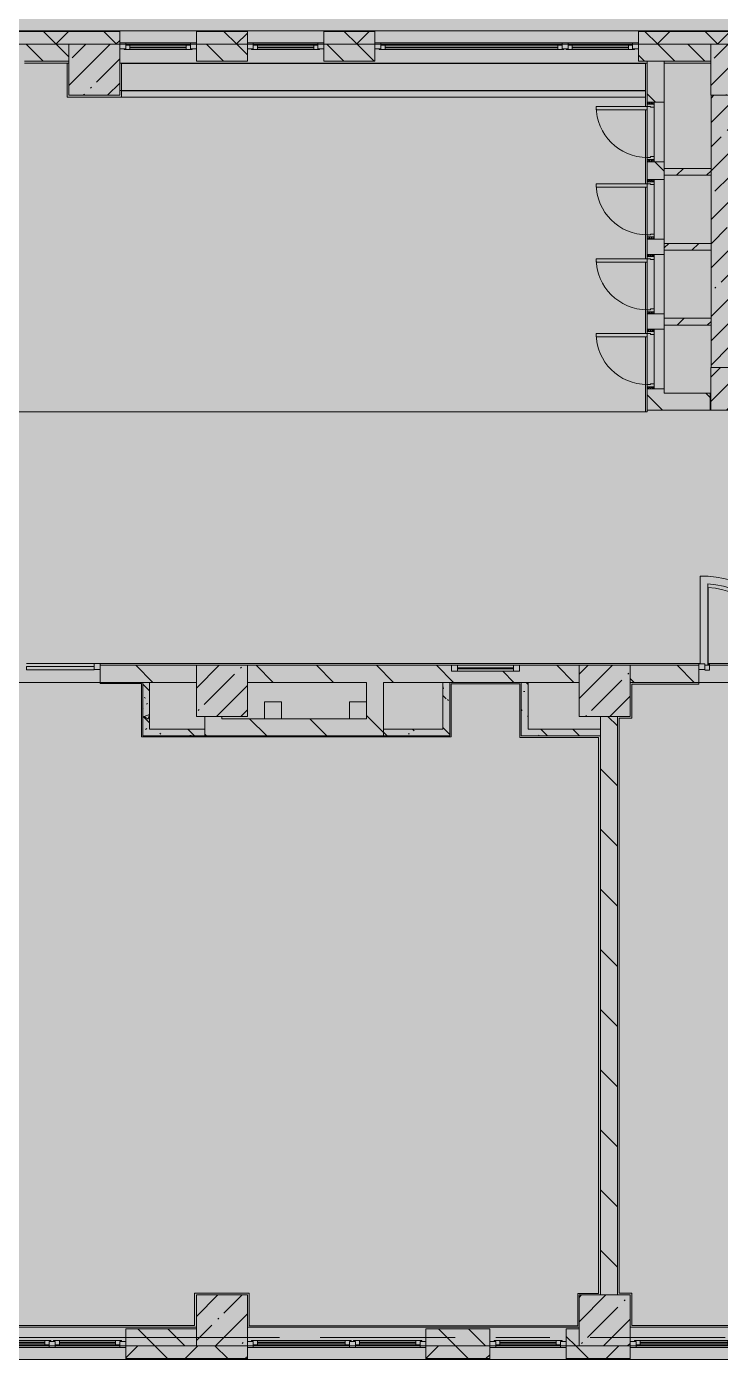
# Model space of a CAD drawing. Header units: millimetres. Extents: x -5507 to 191320, y -8553 to 29000.
# Drawn here: x 68005 to 76161, y -258 to 15407 of the extents above; entities that cross this region are included whole.
import ezdxf

# ---------------------------------------------------------------- set-up
doc = ezdxf.new("R2010")
doc.units = ezdxf.units.MM
doc.linetypes.add('Осевая', pattern=[3175, 635, -476.25, 1587.5, -476.25])
for name, color, linetype, lineweight in [('A-DETL-2', 7, 'Continuous', 5), ('A-WALL-4', 7, 'Continuous', 5), ('I-WALL-2', 7, 'Continuous', 5), ('S-COLS-2', 7, 'Continuous', 5), ('Оси', 7, 'Continuous', 9), ('Оси-2', 7, 'Осевая', 9)]:
    doc.layers.add(name, color=color, linetype=linetype, lineweight=lineweight)
doc.layers.add('A-DETL-GENF-4', color=7, linetype='Continuous', lineweight=9, true_color=0xc0c0c0, transparency=0.4)
for name, color, linetype, lineweight, true_color in [('A-DETL-GENF-5', 7, 'Continuous', 5, 0xb7b7b7), ('A-DOOR-1', 7, 'Continuous', 5, 0xaaaaaa), ('A-DOOR-2', 7, 'Continuous', 5, 0xe2e2e2), ('A-DOOR-3', 7, 'Continuous', 5, 0xb7b7b7), ('A-DOOR-FRAM-1', 7, 'Continuous', 5, 0xe2e2e2), ('A-DOOR-FRAM-2', 7, 'Continuous', 5, 0xaaaaaa), ('A-DOOR-FRAM-3', 7, 'Continuous', 5, 0xb7b7b7), ('A-FLOR-1', 7, 'Continuous', 5, 0xb7b7b7), ('A-GLAZ-3', 7, 'Continuous', 5, 0x737373), ('A-GLAZ-CURT-2', 7, 'Continuous', 5, 0x737373), ('A-GLAZ-CWMG-3', 7, 'Continuous', 5, 0x737373), ('A-WALL-5', 7, 'Continuous', 5, 0x737373), ('A-WALL-6', 7, 'Continuous', 9, 0x737373), ('A-WALL-7', 7, 'Continuous', 5, 0xa1a1a1), ('I-WALL-3', 7, 'Continuous', 5, 0x737373), ('I-WALL-4', 7, 'Continuous', 5, 0x787878), ('S-COLS-1', 7, 'Continuous', 5, 0x737373)]:
    doc.layers.add(name, color=color, linetype=linetype, lineweight=lineweight, true_color=true_color)
pattern_1 = [(135, (62339.98, 0), (-176.7767, -176.7767), [])]
pattern_2 = [(135, (62340, 0), (-353.553, -353.553), [])]
pattern_3 = [(45, (62340, 0), (-353.5534, 353.5534), []), (135, (62340, 0), (-353.5534, -353.5534), [])]
pattern_4 = [(45, (62340, 0), (-285.123, 285.123), []), (45, (62625.1, 0), (-285.123, 285.123), [504.031, -100.806, 16.764, -84.042])]
pattern_5 = [(135, (62340, 0), (-377.17, -377.17), [533.4, -88.9, 17.78, -88.9]), (135, (62340, 376.94), (-377.17, -377.17), []), (50, (62340, 0), (637.645, -55.787), [66.675, -733.425]), (355, (62340, 0), (-123.35, 668.7), [53.34, -586.74]), (100.451, (62393.1, -4.65), (514.3, 612.908), [56.665, -623.315]), (46.184, (62340, 177.8), (948.776, -147.15), [100.01, -1100.14]), (96.636, (62419, 165.5), (830.91, 865.997), [85, -934.97]), (351.184, (62340, 177.8), (830.92, 865.99), [80.01, -880.11]), (21, (62428.9, 133.35), (530.65, -357.928), [66.675, -733.425]), (326, (62428.9, 133.35), (216.308, 644.658), [53.34, -586.74]), (71.451, (62473.1, 103.5), (746.96, 286.724), [56.665, -623.315]), (37.5, (62339.98, 0), (10.8105, 295.9426), [16.764, -562.864, 16.764, -578.866, -588.962]), (37.5, (62339.98, 0), (10.8105, 295.9426), [-1175.258, 16.764, -572.198]), (7.5, (62339.98, 0), (233.869, 350.632), [16.764, -322.834, 16.764, -549.529, -224.472]), (7.5, (62339.98, 0), (233.869, 350.632), [-905.891, 16.764, -207.708]), (327.5, (62141.73, 0), (474.568, -20.0513), [16.764, -205.486, 16.764, -676.656, -920.115]), (327.5, (62141.73, 0), (474.568, -20.0513), [-915.67, 16.764, -903.351]), (317.5, (62052.83, 0), (518.452, 88.993), [16.764, -272.161, 16.764, -443.738, -653.415]), (317.5, (62052.83, 0), (518.452, 88.993), [-749.427, 16.764, -636.65])]
pattern_6 = [(45, (62339.98, 0), (-176.7767, 176.7767), [])]

# ---------------------------------------------------------------- blocks, each defined once
blk = doc.blocks.new('BSC_Колонна _Прямоугольная - 600х600-V40-3_5_1_птичка')
at = {"layer": 'S-COLS-2'}
h = blk.add_hatch(dxfattribs=at)
h.set_pattern_fill('FP_58', color=256, style=0, pattern_type=2)
h.set_pattern_definition([(45, (-14010, -14900), (-285.123, 285.123), []), (45, (-13724.88, -14900), (-285.123, 285.123), [504.031, -100.806, 16.764, -84.042])])
h.paths.add_polyline_path([(300, -300), (300, 300), (-300, 300), (-300, -300), (-24, -300)])
at = {"layer": 'S-COLS-1'}
for p, q in [((300, 300), (-300, 300)), ((-300, 300), (-300, -300)), ((300, -300), (300, 300)), ((-300, -300), (300, -300))]:
    blk.add_line(p, q, dxfattribs=at)
blk = doc.blocks.new('120_Окно_СКБ_2Ст - 120_Окно_СКБ_2Ст 3100х2500 _мал_ створка слева-2_-22446420-3_5_1_птичка')
at = {"layer": 'A-GLAZ-3'}
for p, q in [((-1550, -127), (-1550, -57)), ((-1550, -57), (-1480, -57)), ((1550, -57), (-1550, -57)), ((-1480, -127), (-1550, -127)), ((-1550, -127), (-1500, -127)), ((-1480, -127), (-1500, -127)), ((-1500, -127), (-1500, -137)), ((-1500, -137), (-700, -137)), ((-700, -137), (-1500, -137)), ((-1480, -57), (-1480, -127)), ((-720, -87), (-1480, -87)), ((-1480, -87), (-1480, -127)), ((-1430, -137), (-1430, -87)), ((-1430, -107), (-770, -107)), ((-770, -117), (-1430, -117)), ((-770, -137), (-770, -87)), ((-720, -127), (-720, -57)), ((-720, -57), (-650, -57)), ((-720, -127), (-720, -87)), ((-650, -127), (-720, -127)), ((-700, -127), (-720, -127)), ((-700, -127), (-670, -127)), ((-700, -137), (-700, -127)), ((-650, -127), (-670, -127)), ((-670, -127), (-670, -137)), ((-670, -137), (1500, -137)), ((1500, -137), (-670, -137)), ((-650, -57), (-650, -127)), ((1480, -87), (-650, -87)), ((-650, -87), (-650, -127)), ((-600, -137), (-600, -87)), ((-600, -107), (1430, -107)), ((1430, -117), (-600, -117)), ((1430, -137), (1430, -87)), ((1480, -127), (1480, -57)), ((1480, -57), (1550, -57)), ((1480, -127), (1480, -87)), ((1550, -127), (1480, -127)), ((1500, -127), (1480, -127)), ((1500, -127), (1550, -127)), ((1500, -137), (1500, -127)), ((1550, -57), (1550, -127))]:
    blk.add_line(p, q, dxfattribs=at)
blk = doc.blocks.new('120_Окно_СКБ_2Ст - 120_Окно_СКБ_2Ст 2100х2500 _мал створка СЛЕВА_-22446485-3_5_1_птичка')
at = {"layer": 'A-GLAZ-3'}
for p, q in [((-1050, -127), (-1050, -57)), ((-1050, -57), (-980, -57)), ((1050, -57), (-1050, -57)), ((-980, -127), (-1050, -127)), ((-1050, -127), (-1000, -127)), ((-980, -127), (-1000, -127)), ((-1000, -127), (-1000, -137)), ((-1000, -137), (-200, -137)), ((-200, -137), (-1000, -137)), ((-980, -57), (-980, -127)), ((-220, -87), (-980, -87)), ((-980, -87), (-980, -127)), ((-930, -137), (-930, -87)), ((-930, -107), (-270, -107)), ((-270, -117), (-930, -117)), ((-270, -137), (-270, -87)), ((-220, -127), (-220, -57)), ((-220, -57), (-150, -57)), ((-220, -127), (-220, -87)), ((-150, -127), (-220, -127)), ((-200, -127), (-220, -127)), ((-200, -127), (-170, -127)), ((-200, -137), (-200, -127)), ((-150, -127), (-170, -127)), ((-170, -127), (-170, -137)), ((-170, -137), (1000, -137)), ((1000, -137), (-170, -137)), ((-150, -57), (-150, -127)), ((980, -87), (-150, -87)), ((-150, -87), (-150, -127)), ((-100, -137), (-100, -87)), ((-100, -107), (930, -107)), ((930, -117), (-100, -117)), ((930, -137), (930, -87)), ((980, -127), (980, -57)), ((980, -57), (1050, -57)), ((980, -127), (980, -87)), ((1050, -127), (980, -127)), ((1000, -127), (980, -127)), ((1000, -127), (1050, -127)), ((1000, -137), (1000, -127)), ((1050, -57), (1050, -127))]:
    blk.add_line(p, q, dxfattribs=at)
blk = doc.blocks.new('120_Окно_СКБ_1Ст - 120_Окно_СКБ_1Ст 900х2500_h_-22445987-3_5_1_птичка')
at = {"layer": 'A-GLAZ-3'}
for p, q in [((-450, -127), (-450, -57)), ((-450, -57), (-380, -57)), ((450, -57), (-450, -57)), ((-380, -127), (-450, -127)), ((-450, -127), (-400, -127)), ((-380, -127), (-400, -127)), ((-400, -127), (-400, -137)), ((-400, -137), (400, -137)), ((400, -137), (-400, -137)), ((-380, -57), (-380, -127)), ((380, -87), (-380, -87)), ((-380, -87), (-380, -127)), ((-330, -137), (-330, -87)), ((-330, -107), (330, -107)), ((330, -117), (-330, -117)), ((330, -137), (330, -87)), ((380, -127), (380, -57)), ((380, -57), (450, -57)), ((380, -127), (380, -87)), ((450, -127), (380, -127)), ((400, -127), (380, -127)), ((400, -127), (450, -127)), ((400, -137), (400, -127)), ((450, -57), (450, -127))]:
    blk.add_line(p, q, dxfattribs=at)
blk = doc.blocks.new('120_Окно_СКБ_2Ст - 120_Окно_СКБ_2Ст 2100х2500 _мал створка СЛЕВА_-V45-3_5_1_птичка')
at = {"layer": 'A-GLAZ-3'}
for p, q in [((-1050, -127), (-1050, -57)), ((-1050, -57), (-980, -57)), ((1050, -57), (-1050, -57)), ((-980, -127), (-1050, -127)), ((-1050, -127), (-1000, -127)), ((-980, -127), (-1000, -127)), ((-1000, -127), (-1000, -137)), ((-1000, -137), (-200, -137)), ((-200, -137), (-1000, -137)), ((-980, -57), (-980, -127)), ((-220, -87), (-980, -87)), ((-980, -87), (-980, -127)), ((-930, -137), (-930, -87)), ((-930, -107), (-270, -107)), ((-270, -117), (-930, -117)), ((-270, -137), (-270, -87)), ((-220, -127), (-220, -57)), ((-220, -57), (-150, -57)), ((-220, -127), (-220, -87)), ((-150, -127), (-220, -127)), ((-200, -127), (-220, -127)), ((-200, -127), (-170, -127)), ((-200, -137), (-200, -127)), ((-150, -127), (-170, -127)), ((-170, -127), (-170, -137)), ((-170, -137), (1000, -137)), ((1000, -137), (-170, -137)), ((-150, -57), (-150, -127)), ((980, -87), (-150, -87)), ((-150, -87), (-150, -127)), ((-100, -137), (-100, -87)), ((-100, -107), (930, -107)), ((930, -117), (-100, -117)), ((930, -137), (930, -87)), ((980, -127), (980, -57)), ((980, -57), (1050, -57)), ((980, -127), (980, -87)), ((1050, -127), (980, -127)), ((1000, -127), (980, -127)), ((1000, -127), (1050, -127)), ((1000, -137), (1000, -127)), ((1050, -57), (1050, -127))]:
    blk.add_line(p, q, dxfattribs=at)
blk = doc.blocks.new('120_Окно_СКБ_2Ст - 120_Окно_СКБ_2Ст 3100х2500 _мал_створка слева_ 2-V88-3_5_1_птичка')
at = {"layer": 'A-GLAZ-3'}
for p, q in [((-1550, -127), (-1550, -57)), ((-1550, -57), (-1480, -57)), ((1550, -57), (-1550, -57)), ((-1480, -127), (-1550, -127)), ((-1550, -127), (-1500, -127)), ((-1480, -127), (-1500, -127)), ((-1500, -127), (-1500, -137)), ((-1500, -137), (670, -137)), ((670, -137), (-1500, -137)), ((-1480, -57), (-1480, -127)), ((650, -87), (-1480, -87)), ((-1480, -87), (-1480, -127)), ((-1430, -137), (-1430, -87)), ((-1430, -107), (600, -107)), ((600, -117), (-1430, -117)), ((600, -137), (600, -87)), ((650, -127), (650, -57)), ((650, -57), (720, -57)), ((650, -127), (650, -87)), ((720, -127), (650, -127)), ((670, -127), (650, -127)), ((670, -127), (700, -127)), ((670, -137), (670, -127)), ((720, -127), (700, -127)), ((700, -127), (700, -137)), ((700, -137), (1500, -137)), ((1500, -137), (700, -137)), ((720, -57), (720, -127)), ((1480, -87), (720, -87)), ((720, -87), (720, -127)), ((770, -137), (770, -87)), ((770, -107), (1430, -107)), ((1430, -117), (770, -117)), ((1430, -137), (1430, -87)), ((1480, -127), (1480, -57)), ((1480, -57), (1550, -57)), ((1480, -127), (1480, -87)), ((1550, -127), (1480, -127)), ((1500, -127), (1480, -127)), ((1500, -127), (1550, -127)), ((1500, -137), (1500, -127)), ((1550, -57), (1550, -127))]:
    blk.add_line(p, q, dxfattribs=at)
blk = doc.blocks.new('BSC_Колонна _Прямоугольная - 500х500-V115-3_5_1_птичка')
at = {"layer": 'S-COLS-2'}
h = blk.add_hatch(dxfattribs=at)
h.set_pattern_fill('FP_124', color=256, style=0, pattern_type=2)
h.set_pattern_definition([(45, (-13960, -11150), (-285.123, 285.123), []), (45, (-13674.88, -11150), (-285.123, 285.123), [504.031, -100.806, 16.764, -84.042])])
h.paths.add_polyline_path([(250, -250), (250, 250), (-250, 250), (-250, -250), (26, -250)])
at = {"layer": 'S-COLS-1'}
for p, q in [((250, 250), (-250, 250)), ((-250, 250), (-250, -250)), ((250, -250), (250, 250)), ((-250, -250), (250, -250))]:
    blk.add_line(p, q, dxfattribs=at)
blk = doc.blocks.new('BSC_Колонна _Прямоугольная - 600х600-V120-3_5_1_птичка')
at = {"layer": 'S-COLS-2'}
h = blk.add_hatch(dxfattribs=at)
h.set_pattern_fill('FP_129', color=256, style=0, pattern_type=2)
h.set_pattern_definition([(45, (-7960, -7600), (-285.123, 285.123), []), (45, (-7674.88, -7600), (-285.123, 285.123), [504.031, -100.806, 16.764, -84.042])])
h.paths.add_polyline_path([(300, -300), (300, 300), (-300, 300), (-300, -300)])
at = {"layer": 'S-COLS-1'}
for p, q in [((300, 300), (-300, 300)), ((-300, 300), (-300, -300)), ((300, -300), (300, 300)), ((-300, -300), (300, -300))]:
    blk.add_line(p, q, dxfattribs=at)
blk = doc.blocks.new('110_Дверь_СКБ_1Ст - д-18 700x2100h_Технический шкаф ЭОМ и СС-V121-3_5_1_птичка')
at = {"layer": 'A-DOOR-1'}
h = blk.add_hatch(dxfattribs=at)
h.set_pattern_fill('FP_108', color=256, style=0, pattern_type=2)
h.set_pattern_definition([(135, (1951.41, 164.685), (-14.14214, -14.14214), []), (225, (1951.41, 164.685), (14.14214, -14.14214), [])])
h.paths.add_polyline_path([(337.5, 20), (362.5, 20), (362.5, 100), (337.5, 100)])
at = {"layer": 'A-DOOR-2'}
h = blk.add_hatch(color=256, dxfattribs=at)
h.paths.add_polyline_path([(-312.5, 100), (-312.5, 20), (-277.5, 20), (-277.5, 60), (-287.5, 60), (-287.5, 100)])
h.paths.add_polyline_path([(302.5, 60), (302.5, 20), (337.5, 20), (337.5, 100), (312.5, 100), (312.5, 60)])
at = {"layer": 'A-DOOR-FRAM-1'}
blk.add_hatch(color=256, dxfattribs=at).paths.add_polyline_path([(272.5, 700), (272.5, 100), (312.5, 100), (312.5, 700)])
at = {"layer": 'A-DOOR-FRAM-2'}
h = blk.add_hatch(dxfattribs=at)
h.set_pattern_fill('FP_109', color=256, style=0, pattern_type=2)
h.set_pattern_definition([(45, (-171.384, 164.685), (-14.1421, 14.1421), []), (135, (-171.384, 164.685), (-14.1421, -14.1421), [])])
h.paths.add_polyline_path([(-337.5, 20), (-312.5, 20), (-312.5, 100), (-337.5, 100)])
at = {"layer": 'A-DOOR-3'}
for p, q in [((312.5, 700), (272.5, 700)), ((272.5, 700), (272.5, 100)), ((312.5, 100), (312.5, 700)), ((272.5, 100), (312.5, 100))]:
    blk.add_line(p, q, dxfattribs=at)
blk.add_arc((312.5, 100), 600, 90, 180, dxfattribs=at)
at = {"layer": 'A-DOOR-FRAM-3'}
for p, q in [((-312.5, 100), (-337.5, 100)), ((-337.5, 100), (-337.5, 20)), ((-337.5, 20), (-312.5, 20)), ((-287.5, 100), (-312.5, 100)), ((-312.5, 100), (-312.5, 20)), ((-312.5, 20), (-312.5, 100)), ((-312.5, 20), (-277.5, 20)), ((-287.5, 60), (-287.5, 100)), ((-287.5, 100), (272.5, 100)), ((-277.5, 60), (-287.5, 60)), ((-277.5, 20), (-277.5, 60)), ((302.5, 20), (-277.5, 20)), ((312.5, 60), (302.5, 60)), ((302.5, 60), (302.5, 20)), ((302.5, 20), (337.5, 20)), ((312.5, 100), (312.5, 60)), ((337.5, 100), (312.5, 100)), ((337.5, 20), (337.5, 100)), ((362.5, 100), (337.5, 100)), ((337.5, 100), (337.5, 20)), ((337.5, 20), (362.5, 20)), ((362.5, 20), (362.5, 100))]:
    blk.add_line(p, q, dxfattribs=at)
blk = doc.blocks.new('120_Окно_СКБ_1Ст - 120_Окно_СКБ_1Ст 900х2500_h_-20664874-3_5_1_птичка')
at = {"layer": 'A-GLAZ-3'}
for p, q in [((-450, -127), (-450, -57)), ((-450, -57), (-380, -57)), ((450, -57), (-450, -57)), ((-380, -127), (-450, -127)), ((-450, -127), (-400, -127)), ((-380, -127), (-400, -127)), ((-400, -127), (-400, -137)), ((-400, -137), (400, -137)), ((400, -137), (-400, -137)), ((-380, -57), (-380, -127)), ((380, -87), (-380, -87)), ((-380, -87), (-380, -127)), ((-330, -137), (-330, -87)), ((-330, -107), (330, -107)), ((330, -117), (-330, -117)), ((330, -137), (330, -87)), ((380, -127), (380, -57)), ((380, -57), (450, -57)), ((380, -127), (380, -87)), ((450, -127), (380, -127)), ((400, -127), (380, -127)), ((400, -127), (450, -127)), ((400, -137), (400, -127)), ((450, -57), (450, -127))]:
    blk.add_line(p, q, dxfattribs=at)
blk = doc.blocks.new('120_Окно_СКБ_1Ст - 120_Окно_СКБ_1Ст_900х2500_h_-20705657-3_5_1_птичка')
at = {"layer": 'A-GLAZ-3'}
for p, q in [((-450, -127), (-450, -57)), ((-450, -57), (-380, -57)), ((450, -57), (-450, -57)), ((-380, -127), (-450, -127)), ((-450, -127), (-400, -127)), ((-380, -127), (-400, -127)), ((-400, -127), (-400, -137)), ((-400, -137), (400, -137)), ((400, -137), (-400, -137)), ((-380, -57), (-380, -127)), ((380, -87), (-380, -87)), ((-380, -87), (-380, -127)), ((-330, -137), (-330, -87)), ((-330, -107), (330, -107)), ((330, -117), (-330, -117)), ((330, -137), (330, -87)), ((380, -127), (380, -57)), ((380, -57), (450, -57)), ((380, -127), (380, -87)), ((450, -127), (380, -127)), ((400, -127), (380, -127)), ((400, -127), (450, -127)), ((400, -137), (400, -127)), ((450, -57), (450, -127))]:
    blk.add_line(p, q, dxfattribs=at)
blk = doc.blocks.new('BSC_Колонна _Прямоугольная - 600х600-20441433-3_5_1_птичка')
at = {"layer": 'S-COLS-2'}
h = blk.add_hatch(dxfattribs=at)
h.set_pattern_fill('FP_137', color=256, style=0, pattern_type=2)
h.set_pattern_definition([(45, (-12460, -7600), (-285.123, 285.123), []), (45, (-12174.88, -7600), (-285.123, 285.123), [504.031, -100.806, 16.764, -84.042])])
h.paths.add_polyline_path([(300, -300), (300, 300), (-300, 300), (-300, -300)])
at = {"layer": 'S-COLS-1'}
for p, q in [((300, 300), (-300, 300)), ((-300, 300), (-300, -300)), ((300, -300), (300, 300)), ((-300, -300), (300, -300))]:
    blk.add_line(p, q, dxfattribs=at)
blk = doc.blocks.new('Прямоугольный импост - 50 x 70 мм-V156-3_5_1_птичка')
at = {"layer": 'A-GLAZ-CWMG-3'}
for p, q in [((-70, 35), (0, 35)), ((-70, -35), (-70, 35)), ((0, 35), (0, -35)), ((0, -35), (-70, -35))]:
    blk.add_line(p, q, dxfattribs=at)
blk = doc.blocks.new('Системная панель - Стекло - 40мм-V158-3_5_1_птичка')
at = {"layer": 'A-GLAZ-CURT-2'}
for p, q in [((397.5, 0), (-397.5, 0)), ((-397.5, 0), (-397.5, -40)), ((397.5, -40), (397.5, 0)), ((-397.5, -40), (397.5, -40))]:
    blk.add_line(p, q, dxfattribs=at)
blk = doc.blocks.new('Прямоугольный импост - 50 x 70 мм-31720914-3_5_1_птичка')
at = {"layer": 'A-GLAZ-CWMG-3'}
blk.add_line((32940, 7920), (32145, 7920), dxfattribs=at)
blk = doc.blocks.new('Дверь_Витражная_остекление_ - ДВН_ДАО_Главный вход_1200 в свету Д-22 _п_-31928779-3_5_1_птичка')
at = {"layer": 'A-DOOR-2'}
for points in [[(-615, 30), (-610, 30), (-615, 930)], [(610, 384), (650, 388), (650, 430), (610, 430), (610, 388)]]:
    blk.add_hatch(color=256, dxfattribs=at).paths.add_polyline_path(points)
at = {"layer": 'A-DETL-GENF-5'}
for p, q in [((-610, 30), (-610, 930)), ((650, 430), (610, 430)), ((610, 430), (610, 384)), ((650, 387), (650, 430)), ((-595, 30), (-615, 30)), ((-595, -40), (-595, 30)), ((595, -40), (595, 16)), ((-650, -40), (-595, -40)), ((650, -40), (595, -40))]:
    blk.add_line(p, q, dxfattribs=at)
at = {"layer": 'A-DOOR-3'}
blk.add_line((650, 430), (650, 387), dxfattribs=at)
for centre, radius, start, end in [((-650, 30), 900, 360, 87.7416), ((650, 30), 400, 90, 140.1159), ((650, 30), 400, 158.7261, 180)]:
    blk.add_arc(centre, radius, start, end, dxfattribs=at)
blk = doc.blocks.new('Прямоугольный импост - 50 x 70 мм-31701779-3_5_1_птичка')
at = {"layer": 'A-GLAZ-CWMG-3'}
for p, q in [((0, 35), (-70, 35)), ((-70, 35), (-70, -35)), ((0, -35), (0, 35)), ((-70, -35), (0, -35))]:
    blk.add_line(p, q, dxfattribs=at)
blk = doc.blocks.new('120_Окно_СКБ_1Ст - 120_Окно_СКБ_1Ст 400х800 EI30-24230873-3_5_1_птичка')
at = {"layer": 'A-GLAZ-3'}
for p, q in [((-400, 30), (-400, 100)), ((-400, 100), (-330, 100)), ((400, 100), (-400, 100)), ((-330, 30), (-400, 30)), ((-400, 30), (400, 30)), ((-330, 100), (-330, 30)), ((330, 70), (-330, 70)), ((330, 60), (-330, 60)), ((330, 30), (330, 100)), ((330, 100), (400, 100)), ((400, 30), (330, 30)), ((400, 100), (400, 30))]:
    blk.add_line(p, q, dxfattribs=at)
blk = doc.blocks.new('Зашивка приборов отопления34 - Зашивка приборов отопления-33324488-3_5_1_птичка')
at = {"layer": 'A-WALL-5'}
for p, q in [((34188, 26888), (34188, 26567)), ((40348, 26888), (34188, 26888)), ((40348, 26567), (40348, 26888)), ((34188, 26567), (40348, 26567)), ((40348, 26567), (34188, 26567)), ((34188, 26567), (34188, 26492)), ((34188, 26492), (40348, 26492)), ((40348, 26492), (40348, 26567))]:
    blk.add_line(p, q, dxfattribs=at)

msp = doc.modelspace()

# ---------------------------------------------------------------- hatches: boundary and pattern name
at = {"layer": 'A-DETL-GENF-4'}
for points in [[(61411.3, 14774.9), (62072, 14774.9), (62072, 15358), (101100, 15358), (101100, 23888.3), (96268.1, 23888.3), (96268.1, 27398.1), (59930.9, 27398.1), (59930.9, 14774.9), (60945.3, 14774.9)], [(98698.7, -258), (100650, -258), (100650, 15358), (62072, 15358), (62072, -258), (97766.6, -258)]]:
    msp.add_hatch(color=256, dxfattribs=at).paths.add_polyline_path(points)
at = {"layer": 'A-WALL-4'}
h = msp.add_hatch(dxfattribs=at)
h.set_pattern_fill('FP_66', color=256, style=0, pattern_type=2)
h.set_pattern_definition(pattern_3)
h.paths.add_polyline_path([(91241.3, 15200), (94450, 15200), (94450, 15350), (92357, 15349), (92357, 15288), (92350, 15285), (91577, 15288), (91577, 15350), (87950.2, 15349), (87950.2, 15288), (87943.2, 15285), (86770.2, 15288), (86770.2, 15350), (82130, 15349), (82130, 15288), (82123, 15285), (81350, 15288), (81350, 15350), (77123, 15349), (77123, 15288), (77116, 15285), (76943, 15288), (76942.8, 15350), (75200, 15350), (75200, 15200), (89376.9, 15200)])
h.paths.add_polyline_path([(100650, 15200), (100650, 15350), (100150, 15350), (100150, 15200), (100563.1, 15200)])
h.paths.add_polyline_path([(97000, 15200), (97750, 15200), (97750, 15350), (97000, 15350)])
h.paths.add_polyline_path([(95950, 15200), (96100, 15200), (96100, 15350), (95950, 15350), (95950, 15271.3)])
h.paths.add_polyline_path([(68868.8, 15200), (69100, 15200), (69100, 15350), (62380, 15350), (62380, 15293), (62230, 15293), (62230, 15200), (68500, 15200)])
h.paths.add_polyline_path([(72100, 15200), (72100, 15350), (71500, 15350), (71500, 15200), (71665.4, 15200)])
h.paths.add_polyline_path([(70600, 15200), (70600, 15350), (70000, 15350), (70000, 15200)])
h.paths.add_polyline_path([(95580, 15200), (95575, 15350), (95350, 15350), (95350, 15200)])
h = msp.add_hatch(dxfattribs=at)
h.set_pattern_fill('FP_64', color=256, style=0, pattern_type=2)
h.set_pattern_definition(pattern_1)
h.paths.add_polyline_path([(75394.1, 15000), (76050, 15000), (76050, 15200), (75200, 15200), (75200, 15000), (75301.2, 15000)])
h.paths.add_polyline_path([(67000, 15000), (68500, 15000), (68500, 15200), (67000, 15200)])
h.paths.add_polyline_path([(71665.4, 15000), (72100, 15000), (72100, 15200), (71500, 15200), (71500, 15000)])
h.paths.add_polyline_path([(70000, 15000), (70600, 15000), (70600, 15200), (70000, 15200)])
h = msp.add_hatch(dxfattribs=at)
h.set_pattern_fill('FP_64', color=256, style=0, pattern_type=2)
h.set_pattern_definition(pattern_1)
h.paths.add_polyline_path([(94037.8, -100), (94450, -100), (94450, 100), (93222.8, 100), (93222.8, -100)])
h.paths.add_polyline_path([(100330, -100), (100330, 100), (99763, 100), (99763, -100)])
h.paths.add_polyline_path([(92173.4, -100), (92322.8, -100), (92322.8, 100), (92149.7, 100), (92149.7, -100)])
h.paths.add_polyline_path([(98698.7, -100), (98863, -100), (98863, 100), (98310, 100), (98310, -100)])
h.paths.add_polyline_path([(95950, -100), (96210, -100), (96210, 100), (95950, 100), (95950, 39.5)])
h.paths.add_polyline_path([(85050, -100), (85050, 100), (84850, 100), (84850, -100)])
h.paths.add_polyline_path([(81700, -100), (83050, -100), (83050, 100), (81700, 100)])
h.paths.add_polyline_path([(87150, -100), (87900, -100), (87900, 100), (87150, 100)])
h.paths.add_polyline_path([(88749.7, -100), (88749.7, 100), (88500, 100), (88500, -100)])
h.paths.add_polyline_path([(79600, -100), (79600, 100), (78850, 100), (78850, -100), (79122.9, -100)])
h.paths.add_polyline_path([(84250, -100), (84250, 100), (83950, 100), (83950, -100)])
h.paths.add_polyline_path([(69801, -100), (70000, -100), (70000, 100), (69170, 100), (69170, -100)])
h.paths.add_polyline_path([(73450, -100), (73450, 100), (72699.7, 100), (72699.7, -100)])
h.paths.add_polyline_path([(74350, -100), (74500, -100), (74500, 100), (74350, 100)])
h.paths.add_polyline_path([(77200, -100), (77950, -100), (77950, 100), (77200, 100)])
h = msp.add_hatch(dxfattribs=at)
h.set_pattern_fill('FP_66', color=256, style=0, pattern_type=2)
h.set_pattern_definition(pattern_3)
h.paths.add_polyline_path([(88444.7, -250), (88749.7, -250), (88749.7, -100), (87150, -100), (87150, -250), (87512.5, -250)])
h.paths.add_polyline_path([(92322.8, -250), (92322.8, -100), (91549.7, -100), (91549.7, -250), (92173.4, -250)])
h.paths.add_polyline_path([(93222.8, -250), (94450, -250), (94450, -100), (93222.8, -100)])
h.paths.add_polyline_path([(100650, -250), (100650, -100), (99763, -100), (99763, -250), (100563.1, -250)])
h.paths.add_polyline_path([(98863, -250), (98863, -100), (98310, -100), (98310, -250), (98698.7, -250)])
h.paths.add_polyline_path([(95350, -250), (96210, -250), (96210, -100), (95350, -100)])
h.paths.add_polyline_path([(83050, -250), (83050, -100), (81700, -100), (81700, -250), (81919.4, -250)])
h.paths.add_polyline_path([(83950, -250), (85050, -250), (85050, -100), (83950, -100)])
h.paths.add_polyline_path([(77200, -250), (77950, -250), (77950, -100), (77200, -100)])
h.paths.add_polyline_path([(78850, -250), (79600, -250), (79600, -100), (78850, -100)])
h.paths.add_polyline_path([(75100, -250), (75100, -100), (74350, -100), (74350, -250), (74461.9, -250)])
h.paths.add_polyline_path([(63275.7, -250), (66070, -250), (66070, -100), (62080, -100), (62080, -250)])
h.paths.add_polyline_path([(72699.7, -250), (73450, -250), (73450, -100), (72699.7, -100)])
h.paths.add_polyline_path([(70599.7, -250), (70599.7, -100), (69170, -100), (69170, -250), (69801, -250)])
at = {"layer": 'I-WALL-2'}
h = msp.add_hatch(dxfattribs=at)
h.set_pattern_fill('FP_65', color=256, style=0, pattern_type=2)
h.set_pattern_definition(pattern_2)
h.paths.add_polyline_path([(75381.2, 11100), (75501.2, 11100), (75501.2, 11150), (75301.2, 11150), (75301.2, 11100)])
h.paths.add_polyline_path([(75301.2, 11850), (75501.2, 11850), (75501.2, 12030), (75301.2, 12030)])
h.paths.add_polyline_path([(75381.2, 12730), (75501.2, 12730), (75501.2, 12910), (75301.2, 12910), (75301.2, 12730)])
h.paths.add_polyline_path([(75381.2, 13610), (75501.2, 13610), (75501.2, 13819.9), (75301.2, 13819.9), (75301.2, 13610)])
h.paths.add_polyline_path([(75381.2, 14519.9), (75501.2, 14519.9), (75501.2, 15000), (75301.2, 15000), (75301.2, 14519.9)])
h = msp.add_hatch(dxfattribs=at)
h.set_pattern_fill('FP_62', color=256, style=0, pattern_type=2)
h.set_pattern_definition(pattern_4)
h.paths.add_polyline_path([(76051, 11400), (76271, 11400), (76271, 14600), (76051, 14600), (76051, 11900)])
h = msp.add_hatch(dxfattribs=at)
h.set_pattern_fill('FP_67', color=256, style=0, pattern_type=2)
h.set_pattern_definition(pattern_6)
h.paths.add_polyline_path([(76051, 13660), (76051, 13740), (75501.2, 13740), (75501.2, 13660)])
h = msp.add_hatch(dxfattribs=at)
h.set_pattern_fill('FP_67', color=256, style=0, pattern_type=2)
h.set_pattern_definition(pattern_6)
h.paths.add_polyline_path([(76051, 12780), (76051, 12860), (75501.2, 12860), (75501.2, 12780)])
h = msp.add_hatch(dxfattribs=at)
h.set_pattern_fill('FP_67', color=256, style=0, pattern_type=2)
h.set_pattern_definition(pattern_6)
h.paths.add_polyline_path([(76051, 11900), (76051, 11980), (75501.2, 11980), (75501.2, 11900)])
h = msp.add_hatch(dxfattribs=at)
h.set_pattern_fill('FP_65', color=256, style=0, pattern_type=2)
h.set_pattern_definition(pattern_2)
h.paths.add_polyline_path([(76041, 10900), (76041, 11100), (75301.2, 11100), (75301.2, 10900)])
h = msp.add_hatch(dxfattribs=at)
h.set_pattern_fill('FP_65', color=256, style=0, pattern_type=2)
h.set_pattern_definition(pattern_2)
h.paths.add_polyline_path([(79000, 7700), (79000, 7900), (77349.3, 7900), (77349.3, 7700), (78550, 7700)])
h.paths.add_polyline_path([(70600, 7700), (74500, 7700), (74500, 7900), (73800, 7900), (73800, 7830), (73000, 7830), (73000, 7900), (70600, 7900), (70600, 7789.5)])
h.paths.add_polyline_path([(75909.3, 7700), (75909.3, 7900), (75100, 7900), (75100, 7700)])
h.paths.add_polyline_path([(66070, 7700), (66370, 7700), (66370, 7900), (66070, 7900), (66070, 7751.3)])
h.paths.add_polyline_path([(69371, 7700), (70000, 7700), (70000, 7900), (68870, 7900), (68870, 7700)])
h = msp.add_hatch(dxfattribs=at)
h.set_pattern_fill('FP_65', color=256, style=0, pattern_type=2)
h.set_pattern_definition(pattern_2)
h.paths.add_polyline_path([(72200, 7070), (72200, 7700), (72000, 7700), (72000, 7070)])
h = msp.add_hatch(dxfattribs=at)
h.set_pattern_fill('FP_65', color=256, style=0, pattern_type=2)
h.set_pattern_definition(pattern_2)
h.paths.add_polyline_path([(70300, 7070), (70300, 7300), (70100, 7300), (70100, 7070)])
h = msp.add_hatch(dxfattribs=at)
h.set_pattern_fill('FP_65', color=256, style=0, pattern_type=2)
h.set_pattern_definition(pattern_2)
h.paths.add_polyline_path([(72000, 7070), (72000, 7270), (70300, 7270), (70300, 7070), (70733.2, 7070)])
h = msp.add_hatch(dxfattribs=at)
h.set_pattern_fill('FP_65', color=256, style=0, pattern_type=2)
h.set_pattern_definition(pattern_2)
h.paths.add_polyline_path([(74750, 500), (74950, 500), (74950, 7300), (74750, 7300), (74750, 809.7)])
at = {"layer": 'I-WALL-4'}
h = msp.add_hatch(dxfattribs=at)
h.set_pattern_fill('FP_72', color=256, style=0, pattern_type=2)
h.set_pattern_definition(pattern_5)
h.paths.add_polyline_path([(69451, 7070), (69451, 7700), (69371, 7700), (69371, 7070)])
h = msp.add_hatch(dxfattribs=at)
h.set_pattern_fill('FP_72', color=256, style=0, pattern_type=2)
h.set_pattern_definition(pattern_5)
h.paths.add_polyline_path([(72980, 7150), (72980, 7700), (72900, 7700), (72900, 7150)])
h = msp.add_hatch(dxfattribs=at)
h.set_pattern_fill('FP_72', color=256, style=0, pattern_type=2)
h.set_pattern_definition(pattern_5)
h.paths.add_polyline_path([(73900, 7070), (73900, 7700), (73820, 7700), (73820, 7070)])
h = msp.add_hatch(dxfattribs=at)
h.set_pattern_fill('FP_72', color=256, style=0, pattern_type=2)
h.set_pattern_definition(pattern_5)
h.paths.add_polyline_path([(70100, 7070), (70100, 7150), (69451, 7150), (69451, 7070)])
h = msp.add_hatch(dxfattribs=at)
h.set_pattern_fill('FP_72', color=256, style=0, pattern_type=2)
h.set_pattern_definition(pattern_5)
h.paths.add_polyline_path([(72200, 7070), (72980, 7070), (72980, 7150), (72200, 7150)])
h = msp.add_hatch(dxfattribs=at)
h.set_pattern_fill('FP_72', color=256, style=0, pattern_type=2)
h.set_pattern_definition(pattern_5)
h.paths.add_polyline_path([(74750, 7070), (74750, 7150), (73900, 7150), (73900, 7070), (74461.9, 7070)])
at = {"layer": 'S-COLS-2'}
h = msp.add_hatch(dxfattribs=at)
h.set_pattern_fill('FP_62', color=256, style=0, pattern_type=2)
h.set_pattern_definition(pattern_4)
h.paths.add_polyline_path([(69100, 14600), (69100, 15200), (68500, 15200), (68500, 14600), (68868.8, 14600)])
h = msp.add_hatch(dxfattribs=at)
h.set_pattern_fill('FP_62', color=256, style=0, pattern_type=2)
h.set_pattern_definition(pattern_4)
h.paths.add_polyline_path([(70600, -100), (70600, 500), (70000, 500), (70000, -100)])
h = msp.add_hatch(dxfattribs=at)
h.set_pattern_fill('FP_62', color=256, style=0, pattern_type=2)
h.set_pattern_definition(pattern_4)
h.paths.add_polyline_path([(75100, -100), (75100, 500), (74500, 500), (74500, -100)])

# ---------------------------------------------------------------- linework, layer by layer
at = {"layer": 'A-DETL-2'}
msp.add_line((62072, 15358), (100650, 15358), dxfattribs=at)
at = {"layer": 'A-FLOR-1'}
for p, q in [((68480, 14979), (68001, 14979)), ((68480, 14580), (68480, 14979)), ((75281.2, 14980), (69100, 14980)), ((75281.2, 14655), (75281.2, 14980)), ((69120, 14580), (68480, 14580)), ((69100, 14655), (75281.2, 14655)), ((69120, 14655), (69120, 14580)), ((75281.2, 14469.9), (75281.2, 14580)), ((75281.2, 13560), (75281.2, 14429.9)), ((75281.2, 12680), (75281.2, 13520)), ((75281.2, 11800), (75281.2, 12640)), ((75281.2, 10880), (75281.2, 11760)), ((75301.2, 10880), (62676, 10880)), ((75301.2, 10900), (75301.2, 10880)), ((76050, 10900), (76041, 10900)), ((75924.2, 8947.1), (75924.2, 7919)), ((76014.2, 7900), (76014.2, 8856.8)), ((75924.2, 7920), (68870, 7920)), ((75979.3, 7900), (76014.2, 7900)), ((76014.2, 7920), (76921.2, 7920)), ((68870, 7685.5), (68870, 7700)), ((69355, 7685.5), (68870, 7685.5)), ((69355, 7060.5), (69355, 7685.5)), ((73805, 7680.5), (72995, 7680.5)), ((72995, 7680.5), (72995, 7060.5)), ((73805, 7050.5), (73805, 7680.5)), ((75909.3, 7680), (75120, 7680)), ((75120, 7680), (75120, 7280)), ((75909.3, 7700), (75909.3, 7680)), ((70800, 7470), (71000, 7470)), ((70800, 7270), (70800, 7470)), ((71000, 7470), (71000, 7270)), ((71800, 7470), (72000, 7470)), ((71800, 7270), (71800, 7470)), ((75120, 7280), (74970, 7280)), ((74970, 7280), (74970, 520)), ((72995, 7060.5), (69355, 7060.5)), ((74730, 7050.5), (73805, 7050.5)), ((74730, 515.5), (74730, 7050.5)), ((69980, 140.5), (69980, 520.5)), ((69980, 520.5), (70620, 520.5)), ((70620, 520.5), (70620, 135.5)), ((74485, 135.5), (74485, 515.5)), ((74485, 515.5), (74730, 515.5)), ((74970, 520), (75120, 520)), ((75120, 520), (75120, 140)), ((66090, 140.5), (69980, 140.5)), ((70620, 135.5), (74485, 135.5)), ((75120, 140), (78980, 140))]:
    msp.add_line(p, q, dxfattribs=at)
for radius, start, end in [(1045, 11.78406, 92.36409), (955, 359.82001, 87.18541)]:
    msp.add_arc((75967.3, 7903), radius, start, end, dxfattribs=at)
at = {"layer": 'A-WALL-5'}
for p, q in [((69100, 15200), (69100, 15358)), ((70000, 15358), (70000, 15000)), ((70600, 15000), (70600, 15358)), ((71500, 15358), (71500, 15000)), ((72100, 15000), (72100, 15358)), ((75200, 15358), (75200, 15000)), ((68500, 15000), (68500, 15200)), ((69100, 15200), (68500, 15200)), ((71500, 15200), (70600, 15200)), ((75200, 15200), (72100, 15200)), ((67980, 15000), (68500, 15000)), ((70000, 15000), (70600, 15000)), ((71500, 15000), (72100, 15000)), ((75200, 15000), (75301.2, 15000)), ((75501.2, 15000), (76050, 15000)), ((70000, 100), (69170, 100)), ((69170, 100), (69170, -258)), ((70000, -100), (70000, 100)), ((73450, 100), (72699.7, 100)), ((72699.7, 100), (72699.7, -258)), ((73450, -258), (73450, 100)), ((74500, 100), (74350, 100)), ((74350, 100), (74350, -258)), ((74500, -100), (74500, 100)), ((69170, -100), (62230, -100)), ((70599.7, -100), (70000, -100)), ((70599.7, -258), (70599.7, -100)), ((70600, -100), (72699.7, -100)), ((73450, -100), (74350, -100)), ((74500, -100), (75100, -100)), ((75100, -258), (75100, -100)), ((62072, -258), (72699.7, -258)), ((72699.7, -258), (91549.7, -258))]:
    msp.add_line(p, q, dxfattribs=at)
at = {"layer": 'A-WALL-6'}
for p, q in [((69100, 15353), (62380, 15353)), ((70600, 15353), (70000, 15353)), ((72100, 15353), (71500, 15353)), ((76942, 15353), (75200, 15353)), ((69100, 15350), (62380, 15350)), ((68500, 15200), (67000, 15200)), ((67000, 15200), (68500, 15200)), ((70600, 15350), (70000, 15350)), ((70600, 15200), (70000, 15200)), ((70000, 15200), (70600, 15200)), ((72100, 15350), (71500, 15350)), ((72100, 15200), (71500, 15200)), ((71500, 15200), (72100, 15200)), ((76942.9, 15350), (75200, 15350)), ((76050, 15200), (75200, 15200)), ((75200, 15200), (76050, 15200)), ((75501.2, 15000), (75301.2, 15000)), ((75501.2, 13740), (75501.2, 13660)), ((76051, 13660), (76051, 13740)), ((75501.2, 12860), (75501.2, 12780)), ((76051, 12780), (76051, 12860)), ((75501.2, 11980), (75501.2, 11900)), ((76051, 11900), (76051, 11980)), ((69451, 7700), (69371, 7700)), ((72980, 7700), (72900, 7700)), ((73900, 7700), (73820, 7700)), ((70100, 7070), (70100, 7150)), ((72200, 7150), (72200, 7070)), ((74750, 7070), (74750, 7150)), ((69170, -100), (70000, -100)), ((72699.7, -100), (73450, -100)), ((74350, -100), (74500, -100)), ((69170, -250), (70599.7, -250)), ((69170, -253), (70599.7, -253)), ((72699.7, -250), (73450, -250)), ((72699.7, -253), (73450, -253)), ((74350, -250), (75100, -250)), ((74350, -253), (75100, -253))]:
    msp.add_line(p, q, dxfattribs=at)
at = {"layer": 'A-WALL-7'}
msp.add_line((76873, 15358), (62380, 15358), dxfattribs=at)
at = {"layer": 'I-WALL-3'}
for p, q in [((69100, 15200), (70000, 15200)), ((68500, 14980), (67980, 14980)), ((75301.2, 14980), (75281.2, 14980)), ((75301.2, 15000), (75301.2, 14519.9)), ((75501.2, 15000), (75501.2, 13740)), ((76050, 14980), (75501.2, 14980)), ((76051, 14600), (76051, 13740)), ((75381.2, 14519.9), (75501.2, 14519.9)), ((75301.2, 13819.9), (75301.2, 13610)), ((75501.2, 13819.9), (75381.2, 13819.9)), ((76051, 13740), (75501.2, 13740)), ((75501.2, 13660), (75501.2, 12860)), ((75501.2, 13660), (76051, 13660)), ((76051, 13660), (76051, 12860)), ((75381.2, 13610), (75501.2, 13610)), ((75301.2, 12910), (75301.2, 12730)), ((75501.2, 12910), (75381.2, 12910)), ((76051, 12860), (75501.2, 12860)), ((75381.2, 12730), (75501.2, 12730)), ((75501.2, 12780), (75501.2, 11980)), ((75501.2, 12780), (76051, 12780)), ((76051, 12780), (76051, 11980)), ((75301.2, 12030), (75301.2, 11850)), ((75501.2, 12030), (75381.2, 12030)), ((76051, 11980), (75501.2, 11980)), ((75381.2, 11850), (75501.2, 11850)), ((75501.2, 11900), (75501.2, 11100)), ((75501.2, 11900), (76051, 11900)), ((76051, 11900), (76051, 11400)), ((75301.2, 11150), (75301.2, 10900)), ((75501.2, 11150), (75381.2, 11150)), ((76041, 11100), (75501.2, 11100)), ((76041, 10900), (76041, 11100)), ((75301.2, 10900), (76041, 10900)), ((70000, 7900), (68870, 7900)), ((68870, 7900), (68870, 7700)), ((73000, 7900), (70600, 7900)), ((74500, 7900), (73800, 7900)), ((75909.3, 7900), (75100, 7900)), ((75909.3, 7700), (75909.3, 7900)), ((76014.2, 7900), (76922.3, 7900)), ((69371, 7700), (66070, 7700)), ((69371, 7700), (69371, 7070)), ((69451, 7700), (70000, 7700)), ((69451, 7150), (69451, 7700)), ((70600, 7700), (72000, 7700)), ((72000, 7700), (72000, 7270)), ((72200, 7700), (72900, 7700)), ((72200, 7150), (72200, 7700)), ((72900, 7700), (72900, 7150)), ((72980, 7700), (73820, 7700)), ((72980, 7070), (72980, 7700)), ((73820, 7700), (73820, 7070)), ((73900, 7700), (74500, 7700)), ((73900, 7150), (73900, 7700)), ((78470, 7700), (75100, 7700)), ((70100, 7300), (70100, 7150)), ((70300, 7270), (70300, 7300)), ((72000, 7270), (70300, 7270)), ((74750, 7300), (74750, 7150)), ((74950, 500), (74950, 7300)), ((69371, 7070), (72980, 7070)), ((70100, 7150), (69451, 7150)), ((72900, 7150), (72200, 7150)), ((73820, 7070), (74750, 7070)), ((74750, 7150), (73900, 7150)), ((74750, 7070), (74750, 500)), ((74750, 500), (74950, 500)), ((66070, 120), (70000, 120)), ((70600, 120), (74500, 120)), ((75100, 120), (79000, 120)), ((77200, -100), (75100, -100))]:
    msp.add_line(p, q, dxfattribs=at)
at = {"layer": 'S-COLS-1'}
for p, q in [((69100, 15200), (68500, 15200)), ((68500, 15200), (68500, 15000)), ((69100, 14600), (69100, 15200)), ((68500, 15000), (68500, 14600)), ((68500, 14600), (69100, 14600)), ((70600, 500), (70000, 500)), ((70000, 500), (70000, 100)), ((70600, -100), (70600, 500)), ((74750, 500), (74500, 500)), ((74500, 500), (74500, 100)), ((74950, 500), (74750, 500)), ((75100, 500), (74950, 500)), ((75100, -100), (75100, 500)), ((70000, 100), (70000, -100)), ((74500, 100), (74500, -100)), ((70000, -100), (70600, -100)), ((74500, -100), (75100, -100))]:
    msp.add_line(p, q, dxfattribs=at)
at = {"layer": 'Оси'}
msp.add_line((57844.5, 0), (70344.5, 0), dxfattribs=at)
at = {"layer": 'Оси-2'}
msp.add_line((70344.5, 0), (88600, 0), dxfattribs=at)

# ---------------------------------------------------------------- block references
at = {"layer": 'A-DOOR-3', "rotation": 89.99999999999991}
for p in [(75401.2, 14157.4), (75401.2, 13247.5), (75401.2, 12367.5), (75401.2, 11487.5)]:
    msp.add_blockref('110_Дверь_СКБ_1Ст - д-18 700x2100h_Технический шкаф ЭОМ и СС-V121-3_5_1_птичка', p, dxfattribs=at)
at = {"layer": 'A-DOOR-3'}
msp.add_blockref('Дверь_Витражная_остекление_ - ДВН_ДАО_Главный вход_1200 в свету Д-22 _п_-31928779-3_5_1_птичка', (76629.3, 7884), dxfattribs=at)
at = {"layer": 'A-GLAZ-3'}
for name, p in [('120_Окно_СКБ_1Ст - 120_Окно_СКБ_1Ст_900х2500_h_-20705657-3_5_1_птичка', (69550, 15275)), ('120_Окно_СКБ_1Ст - 120_Окно_СКБ_1Ст 900х2500_h_-20664874-3_5_1_птичка', (71050, 15275)), ('120_Окно_СКБ_2Ст - 120_Окно_СКБ_2Ст 3100х2500 _мал_створка слева_ 2-V88-3_5_1_птичка', (73650, 15275)), ('120_Окно_СКБ_1Ст - 120_Окно_СКБ_1Ст 400х800 EI30-24230873-3_5_1_птичка', (73400, 7800))]:
    msp.add_blockref(name, p, dxfattribs=at)
at = {"layer": 'A-GLAZ-3', "rotation": 180}
for name, p in [('120_Окно_СКБ_2Ст - 120_Окно_СКБ_2Ст 3100х2500 _мал_ створка слева-2_-22446420-3_5_1_птичка', (67620, -175)), ('120_Окно_СКБ_2Ст - 120_Окно_СКБ_2Ст 2100х2500 _мал створка СЛЕВА_-22446485-3_5_1_птичка', (71649.7, -175)), ('120_Окно_СКБ_1Ст - 120_Окно_СКБ_1Ст 900х2500_h_-22445987-3_5_1_птичка', (73900, -175)), ('120_Окно_СКБ_2Ст - 120_Окно_СКБ_2Ст 2100х2500 _мал створка СЛЕВА_-V45-3_5_1_птичка', (76150, -175))]:
    msp.add_blockref(name, p, dxfattribs=at)
at = {"layer": 'A-GLAZ-CURT-2'}
msp.add_blockref('Системная панель - Стекло - 40мм-V158-3_5_1_птичка', (68402.5, 7885), dxfattribs=at)
at = {"layer": 'A-GLAZ-CWMG-3'}
msp.add_blockref('Прямоугольный импост - 50 x 70 мм-31720914-3_5_1_птичка', (35860, 0), dxfattribs=at)
at = {"layer": 'A-GLAZ-CWMG-3', "extrusion": (0, 0, -1), "rotation": 180}
msp.add_blockref('Прямоугольный импост - 50 x 70 мм-V156-3_5_1_птичка', (-68870, 7885), dxfattribs=at)
at = {"layer": 'A-GLAZ-CWMG-3', "rotation": 180}
msp.add_blockref('Прямоугольный импост - 50 x 70 мм-31701779-3_5_1_птичка', (75909.3, 7884), dxfattribs=at)
at = {"layer": 'A-WALL-5'}
msp.add_blockref('Зашивка приборов отопления34 - Зашивка приборов отопления-33324488-3_5_1_птичка', (34933.2, -11912.4), dxfattribs=at)
at = {"layer": 'S-COLS-1'}
for name, p in [('BSC_Колонна _Прямоугольная - 600х600-V40-3_5_1_птичка', (76350, 14900)), ('BSC_Колонна _Прямоугольная - 500х500-V115-3_5_1_птичка', (76300, 11150)), ('BSC_Колонна _Прямоугольная - 600х600-V120-3_5_1_птичка', (70300, 7600)), ('BSC_Колонна _Прямоугольная - 600х600-20441433-3_5_1_птичка', (74800, 7600))]:
    msp.add_blockref(name, p, dxfattribs=at)

doc.saveas('drawing.dxf')
